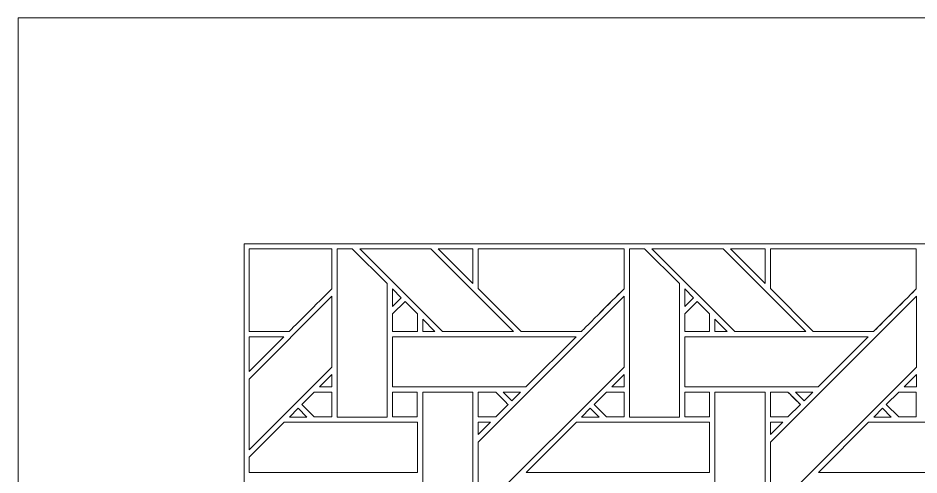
# Model space of a CAD drawing. Header units: inches. Extents: x 6.4 to 18.4, y 3.1 to 15.1.
# Drawn here: x 6.383 to 9.308, y 13.61 to 15.095 of the extents above; entities that cross this region are included whole.
import ezdxf

# ---------------------------------------------------------------- set-up
doc = ezdxf.new("R2010")
doc.units = ezdxf.units.IN
doc.header["$MEASUREMENT"] = 0
doc.layers.add('Design', color=7, linetype='Continuous', lineweight=0)

msp = doc.modelspace()

# ---------------------------------------------------------------- linework, layer by layer
at = {"layer": 'Design'}
for points, knots in [([(18.3821, 15.0948), (18.3821, 15.0948), (6.3829, 15.0948), (6.3829, 15.0948), (6.3829, 15.0948), (6.3829, 3.0948), (6.3829, 3.0948), (6.3829, 3.0948), (18.3829, 3.0948), (18.3829, 3.0948), (18.3829, 3.0948), (18.3829, 15.0948), (18.3829, 15.0948), (18.3829, 15.0948), (18.3821, 15.0948), (18.3821, 15.0948)], [0, 0, 0, 0, 1, 1, 1, 2, 2, 2, 3, 3, 3, 4, 4, 4, 5, 5, 5, 5]), ([(17.6485, 14.3611), (17.6485, 14.3611), (7.1165, 14.3611), (7.1165, 14.3611), (7.1165, 14.3611), (7.1165, 3.8284), (7.1165, 3.8284), (7.1165, 3.8284), (17.6492, 3.8284), (17.6492, 3.8284), (17.6492, 3.8284), (17.6492, 14.3611), (17.6492, 14.3611), (17.6492, 14.3611), (17.6485, 14.3611), (17.6485, 14.3611)], [0, 0, 0, 0, 1, 1, 1, 2, 2, 2, 3, 3, 3, 4, 4, 4, 5, 5, 5, 5]), ([(7.4016, 14.2147), (7.3838, 14.1968), (7.272, 14.0851), (7.263, 14.0761), (7.263, 14.0761), (7.1329, 14.0761), (7.1329, 14.0761), (7.1329, 14.0761), (7.1329, 14.3448), (7.1329, 14.3448), (7.1329, 14.3448), (7.4016, 14.3448), (7.4016, 14.3448), (7.4016, 14.3448), (7.4016, 14.2147), (7.4016, 14.2147)], [0, 0, 0, 0, 1, 1, 1, 2, 2, 2, 3, 3, 3, 4, 4, 4, 5, 5, 5, 5]), ([(7.1329, 14.3448), (7.1329, 14.3448), (7.4016, 14.3448), (7.4016, 14.3448), (7.4016, 14.3448), (7.4016, 14.2147), (7.4016, 14.2147), (7.3838, 14.1968), (7.272, 14.0852), (7.263, 14.0761), (7.263, 14.0761), (7.1329, 14.0761), (7.1329, 14.0761), (7.1329, 14.0761), (7.1329, 14.3448), (7.1329, 14.3448)], [0, 0, 0, 0, 1, 1, 1, 2, 2, 2, 3, 3, 3, 4, 4, 4, 5, 5, 5, 5]), ([(7.4681, 14.3448), (7.4681, 14.3448), (7.5816, 14.2317), (7.5816, 14.2317), (7.5816, 14.2317), (7.5816, 13.798), (7.5816, 13.798), (7.5816, 13.798), (7.4188, 13.798), (7.4188, 13.798), (7.4188, 13.798), (7.4188, 14.3448), (7.4188, 14.3448), (7.4188, 14.3448), (7.4681, 14.3448), (7.4681, 14.3448)], [0, 0, 0, 0, 1, 1, 1, 2, 2, 2, 3, 3, 3, 4, 4, 4, 5, 5, 5, 5]), ([(7.9918, 14.076), (7.9918, 14.076), (7.7607, 14.076), (7.7607, 14.076), (7.7607, 14.076), (7.4921, 14.3448), (7.4921, 14.3448), (7.4921, 14.3448), (7.723, 14.3448), (7.723, 14.3448), (7.723, 14.3448), (7.9918, 14.076), (7.9918, 14.076)], [0, 0, 0, 0, 1, 1, 1, 2, 2, 2, 3, 3, 3, 4, 4, 4, 4]), ([(7.8596, 14.3448), (7.8596, 14.3448), (7.8596, 14.2324), (7.8596, 14.2324), (7.8596, 14.2324), (7.7473, 14.3448), (7.7473, 14.3448), (7.7473, 14.3448), (7.8596, 14.3448), (7.8596, 14.3448)], [0, 0, 0, 0, 1, 1, 1, 2, 2, 2, 3, 3, 3, 3]), ([(8.3504, 14.3448), (8.3504, 14.3448), (8.3504, 14.2148), (8.3504, 14.2148), (8.3326, 14.1969), (8.2207, 14.0851), (8.2117, 14.0761), (8.2117, 14.0761), (8.016, 14.0761), (8.016, 14.0761), (8.016, 14.0761), (7.8767, 14.2153), (7.8767, 14.2153), (7.8767, 14.2153), (7.8767, 14.3448), (7.8767, 14.3448), (7.8767, 14.3448), (8.3504, 14.3448), (8.3504, 14.3448)], [0, 0, 0, 0, 1, 1, 1, 2, 2, 2, 3, 3, 3, 4, 4, 4, 5, 5, 5, 6, 6, 6, 6]), ([(8.3504, 14.3448), (8.3504, 14.3448), (8.3504, 14.2148), (8.3504, 14.2148), (8.3323, 14.1966), (8.2204, 14.0849), (8.2117, 14.0761), (8.2117, 14.0761), (8.016, 14.0761), (8.016, 14.0761), (8.016, 14.0761), (7.8767, 14.2153), (7.8767, 14.2153), (7.8767, 14.2153), (7.8767, 14.3448), (7.8767, 14.3448), (7.8767, 14.3448), (8.3504, 14.3448), (8.3504, 14.3448)], [0, 0, 0, 0, 1, 1, 1, 2, 2, 2, 3, 3, 3, 4, 4, 4, 5, 5, 5, 6, 6, 6, 6]), ([(8.4169, 14.3448), (8.4169, 14.3448), (8.5303, 14.2317), (8.5303, 14.2317), (8.5303, 14.2317), (8.5303, 13.798), (8.5303, 13.798), (8.5303, 13.798), (8.3676, 13.798), (8.3676, 13.798), (8.3676, 13.798), (8.3676, 14.3448), (8.3676, 14.3448), (8.3676, 14.3448), (8.4169, 14.3448), (8.4169, 14.3448)], [0, 0, 0, 0, 1, 1, 1, 2, 2, 2, 3, 3, 3, 4, 4, 4, 5, 5, 5, 5]), ([(8.9405, 14.076), (8.9405, 14.076), (8.7095, 14.076), (8.7095, 14.076), (8.7095, 14.076), (8.4408, 14.3448), (8.4408, 14.3448), (8.4408, 14.3448), (8.6718, 14.3448), (8.6718, 14.3448), (8.6718, 14.3448), (8.9405, 14.076), (8.9405, 14.076)], [0, 0, 0, 0, 1, 1, 1, 2, 2, 2, 3, 3, 3, 4, 4, 4, 4]), ([(8.8083, 14.3448), (8.8083, 14.3448), (8.8083, 14.2324), (8.8083, 14.2324), (8.8083, 14.2324), (8.696, 14.3448), (8.696, 14.3448), (8.696, 14.3448), (8.8083, 14.3448), (8.8083, 14.3448)], [0, 0, 0, 0, 1, 1, 1, 2, 2, 2, 3, 3, 3, 3]), ([(9.2991, 14.3448), (9.2991, 14.3448), (9.2991, 14.2148), (9.2991, 14.2148), (9.2813, 14.1969), (9.1694, 14.0851), (9.1604, 14.0761), (9.1604, 14.0761), (8.9647, 14.0761), (8.9647, 14.0761), (8.9647, 14.0761), (8.8255, 14.2153), (8.8255, 14.2153), (8.8255, 14.2153), (8.8255, 14.3448), (8.8255, 14.3448), (8.8255, 14.3448), (9.2991, 14.3448), (9.2991, 14.3448)], [0, 0, 0, 0, 1, 1, 1, 2, 2, 2, 3, 3, 3, 4, 4, 4, 5, 5, 5, 6, 6, 6, 6]), ([(9.2991, 14.3448), (9.2991, 14.3448), (9.2991, 14.2148), (9.2991, 14.2148), (9.281, 14.1966), (9.1692, 14.0849), (9.1604, 14.0761), (9.1604, 14.0761), (8.9647, 14.0761), (8.9647, 14.0761), (8.9647, 14.0761), (8.8255, 14.2153), (8.8255, 14.2153), (8.8255, 14.2153), (8.8255, 14.3448), (8.8255, 14.3448), (8.8255, 14.3448), (9.2991, 14.3448), (9.2991, 14.3448)], [0, 0, 0, 0, 1, 1, 1, 2, 2, 2, 3, 3, 3, 4, 4, 4, 5, 5, 5, 6, 6, 6, 6]), ([(7.4017, 14.1903), (7.4017, 14.1903), (7.4017, 13.9603), (7.4017, 13.9603), (7.4017, 13.9603), (7.1329, 13.6914), (7.1329, 13.6914), (7.1329, 13.6914), (7.1329, 13.9215), (7.1329, 13.9215), (7.1329, 13.9215), (7.4017, 14.1903), (7.4017, 14.1903)], [0, 0, 0, 0, 1, 1, 1, 2, 2, 2, 3, 3, 3, 4, 4, 4, 4]), ([(7.5989, 14.1575), (7.5989, 14.1575), (7.5989, 14.2142), (7.5989, 14.2142), (7.5989, 14.2142), (7.6271, 14.1857), (7.6271, 14.1857), (7.6271, 14.1857), (7.5989, 14.1575), (7.5989, 14.1575)], [0, 0, 0, 0, 1, 1, 1, 2, 2, 2, 3, 3, 3, 3]), ([(8.3504, 13.9603), (8.3504, 13.9603), (7.8768, 13.4866), (7.8768, 13.4866), (7.8768, 13.4866), (7.8768, 13.7167), (7.8768, 13.7167), (7.8768, 13.7167), (8.3504, 14.1903), (8.3504, 14.1903), (8.3504, 14.1903), (8.3504, 13.9603), (8.3504, 13.9603)], [0, 0, 0, 0, 1, 1, 1, 2, 2, 2, 3, 3, 3, 4, 4, 4, 4]), ([(8.5476, 14.1575), (8.5476, 14.1575), (8.5476, 14.2142), (8.5476, 14.2142), (8.5476, 14.2142), (8.5758, 14.1857), (8.5758, 14.1857), (8.5758, 14.1857), (8.5476, 14.1575), (8.5476, 14.1575)], [0, 0, 0, 0, 1, 1, 1, 2, 2, 2, 3, 3, 3, 3]), ([(9.2992, 13.9603), (9.2992, 13.9603), (8.8255, 13.4866), (8.8255, 13.4866), (8.8255, 13.4866), (8.8255, 13.7167), (8.8255, 13.7167), (8.8255, 13.7167), (9.2992, 14.1903), (9.2992, 14.1903), (9.2992, 14.1903), (9.2992, 13.9603), (9.2992, 13.9603)], [0, 0, 0, 0, 1, 1, 1, 2, 2, 2, 3, 3, 3, 4, 4, 4, 4]), ([(7.5988, 14.0759), (7.5988, 14.0759), (7.5988, 14.1331), (7.5988, 14.1331), (7.5988, 14.1331), (7.6392, 14.1735), (7.6392, 14.1735), (7.6392, 14.1735), (7.6795, 14.1331), (7.6795, 14.1331), (7.6795, 14.1331), (7.6795, 14.0759), (7.6795, 14.0759), (7.6795, 14.0759), (7.5988, 14.0759), (7.5988, 14.0759)], [0, 0, 0, 0, 1, 1, 1, 2, 2, 2, 3, 3, 3, 4, 4, 4, 5, 5, 5, 5]), ([(7.6392, 14.1735), (7.6392, 14.1735), (7.6795, 14.1331), (7.6795, 14.1331), (7.6795, 14.1331), (7.6795, 14.0759), (7.6795, 14.0759), (7.6795, 14.0759), (7.5988, 14.0759), (7.5988, 14.0759), (7.5988, 14.0759), (7.5988, 14.1331), (7.5988, 14.1331), (7.5988, 14.1331), (7.6392, 14.1735), (7.6392, 14.1735)], [0, 0, 0, 0, 1, 1, 1, 2, 2, 2, 3, 3, 3, 4, 4, 4, 5, 5, 5, 5]), ([(8.5476, 14.0759), (8.5476, 14.0759), (8.5476, 14.1332), (8.5476, 14.1332), (8.5476, 14.1332), (8.5879, 14.1735), (8.5879, 14.1735), (8.5879, 14.1735), (8.6282, 14.1332), (8.6282, 14.1332), (8.6282, 14.1332), (8.6282, 14.0759), (8.6282, 14.0759), (8.6282, 14.0759), (8.5476, 14.0759), (8.5476, 14.0759)], [0, 0, 0, 0, 1, 1, 1, 2, 2, 2, 3, 3, 3, 4, 4, 4, 5, 5, 5, 5]), ([(8.5879, 14.1735), (8.5879, 14.1735), (8.6282, 14.1332), (8.6282, 14.1332), (8.6282, 14.1332), (8.6282, 14.0759), (8.6282, 14.0759), (8.6282, 14.0759), (8.5476, 14.0759), (8.5476, 14.0759), (8.5476, 14.0759), (8.5476, 14.1332), (8.5476, 14.1332), (8.5476, 14.1332), (8.5879, 14.1735), (8.5879, 14.1735)], [0, 0, 0, 0, 1, 1, 1, 2, 2, 2, 3, 3, 3, 4, 4, 4, 5, 5, 5, 5]), ([(7.6968, 14.076), (7.6968, 14.076), (7.6968, 14.1158), (7.6968, 14.1158), (7.6968, 14.1158), (7.7365, 14.076), (7.7365, 14.076), (7.7365, 14.076), (7.6968, 14.076), (7.6968, 14.076)], [0, 0, 0, 0, 1, 1, 1, 2, 2, 2, 3, 3, 3, 3]), ([(8.6455, 14.076), (8.6455, 14.076), (8.6455, 14.1158), (8.6455, 14.1158), (8.6455, 14.1158), (8.6853, 14.076), (8.6853, 14.076), (8.6853, 14.076), (8.6455, 14.076), (8.6455, 14.076)], [0, 0, 0, 0, 1, 1, 1, 2, 2, 2, 3, 3, 3, 3]), ([(7.2459, 14.0588), (7.2459, 14.0588), (7.1329, 13.9458), (7.1329, 13.9458), (7.1329, 13.9458), (7.1329, 14.0588), (7.1329, 14.0588), (7.1329, 14.0588), (7.2459, 14.0588), (7.2459, 14.0588)], [0, 0, 0, 0, 1, 1, 1, 2, 2, 2, 3, 3, 3, 3]), ([(8.1946, 14.0588), (8.1946, 14.0588), (8.0319, 13.8961), (8.0319, 13.8961), (8.0319, 13.8961), (7.5989, 13.8961), (7.5989, 13.8961), (7.5989, 13.8961), (7.5989, 14.0588), (7.5989, 14.0588), (7.5989, 14.0588), (8.1946, 14.0588), (8.1946, 14.0588)], [0, 0, 0, 0, 1, 1, 1, 2, 2, 2, 3, 3, 3, 4, 4, 4, 4]), ([(9.1433, 14.0588), (9.1433, 14.0588), (8.9806, 13.8961), (8.9806, 13.8961), (8.9806, 13.8961), (8.5476, 13.8961), (8.5476, 13.8961), (8.5476, 13.8961), (8.5476, 14.0588), (8.5476, 14.0588), (8.5476, 14.0588), (9.1433, 14.0588), (9.1433, 14.0588)], [0, 0, 0, 0, 1, 1, 1, 2, 2, 2, 3, 3, 3, 4, 4, 4, 4]), ([(7.3619, 13.8961), (7.3619, 13.8961), (7.4017, 13.9359), (7.4017, 13.9359), (7.4017, 13.9359), (7.4017, 13.8961), (7.4017, 13.8961), (7.4017, 13.8961), (7.3619, 13.8961), (7.3619, 13.8961)], [0, 0, 0, 0, 1, 1, 1, 2, 2, 2, 3, 3, 3, 3]), ([(8.3107, 13.8961), (8.3107, 13.8961), (8.3504, 13.9359), (8.3504, 13.9359), (8.3504, 13.9359), (8.3504, 13.8961), (8.3504, 13.8961), (8.3504, 13.8961), (8.3107, 13.8961), (8.3107, 13.8961)], [0, 0, 0, 0, 1, 1, 1, 2, 2, 2, 3, 3, 3, 3]), ([(9.2594, 13.8961), (9.2594, 13.8961), (9.2992, 13.9359), (9.2992, 13.9359), (9.2992, 13.9359), (9.2992, 13.8961), (9.2992, 13.8961), (9.2992, 13.8961), (9.2594, 13.8961), (9.2594, 13.8961)], [0, 0, 0, 0, 1, 1, 1, 2, 2, 2, 3, 3, 3, 3]), ([(7.3445, 13.7981), (7.3445, 13.7981), (7.3042, 13.8385), (7.3042, 13.8385), (7.3042, 13.8385), (7.3446, 13.8789), (7.3446, 13.8789), (7.3446, 13.8789), (7.4017, 13.8789), (7.4017, 13.8789), (7.4017, 13.8789), (7.4017, 13.7981), (7.4017, 13.7981), (7.4017, 13.7981), (7.3445, 13.7981), (7.3445, 13.7981)], [0, 0, 0, 0, 1, 1, 1, 2, 2, 2, 3, 3, 3, 4, 4, 4, 5, 5, 5, 5]), ([(7.4017, 13.8789), (7.4017, 13.8789), (7.4017, 13.7981), (7.4017, 13.7981), (7.4017, 13.7981), (7.3445, 13.7981), (7.3445, 13.7981), (7.3445, 13.7981), (7.3042, 13.8385), (7.3042, 13.8385), (7.3042, 13.8385), (7.3446, 13.8789), (7.3446, 13.8789), (7.3446, 13.8789), (7.4017, 13.8789), (7.4017, 13.8789)], [0, 0, 0, 0, 1, 1, 1, 2, 2, 2, 3, 3, 3, 4, 4, 4, 5, 5, 5, 5]), ([(7.5989, 13.7981), (7.5989, 13.7981), (7.5989, 13.8789), (7.5989, 13.8789), (7.5989, 13.8789), (7.6791, 13.8789), (7.6791, 13.8789), (7.6791, 13.8789), (7.6791, 13.7981), (7.6791, 13.7981), (7.6791, 13.7981), (7.5989, 13.7981), (7.5989, 13.7981)], [0, 0, 0, 0, 1, 1, 1, 2, 2, 2, 3, 3, 3, 4, 4, 4, 4]), ([(7.6791, 13.8789), (7.6791, 13.8789), (7.6791, 13.7981), (7.6791, 13.7981), (7.6791, 13.7981), (7.5989, 13.7981), (7.5989, 13.7981), (7.5989, 13.7981), (7.5989, 13.8789), (7.5989, 13.8789), (7.5989, 13.8789), (7.6791, 13.8789), (7.6791, 13.8789)], [0, 0, 0, 0, 1, 1, 1, 2, 2, 2, 3, 3, 3, 4, 4, 4, 4]), ([(7.8596, 13.8788), (7.8596, 13.8788), (7.8596, 13.2837), (7.8596, 13.2837), (7.8596, 13.2837), (7.6967, 13.4466), (7.6967, 13.4466), (7.6967, 13.4466), (7.6967, 13.8788), (7.6967, 13.8788), (7.6967, 13.8788), (7.8596, 13.8788), (7.8596, 13.8788)], [0, 0, 0, 0, 1, 1, 1, 2, 2, 2, 3, 3, 3, 4, 4, 4, 4]), ([(7.8767, 13.7981), (7.8767, 13.7981), (7.8767, 13.8789), (7.8767, 13.8789), (7.8767, 13.8789), (7.9338, 13.8789), (7.9338, 13.8789), (7.9389, 13.8738), (7.9697, 13.8429), (7.9741, 13.8385), (7.9741, 13.8385), (7.9337, 13.7981), (7.9337, 13.7981), (7.9337, 13.7981), (7.8767, 13.7981), (7.8767, 13.7981)], [0, 0, 0, 0, 1, 1, 1, 2, 2, 2, 3, 3, 3, 4, 4, 4, 5, 5, 5, 5]), ([(7.9741, 13.8385), (7.9741, 13.8385), (7.9337, 13.7981), (7.9337, 13.7981), (7.9337, 13.7981), (7.8767, 13.7981), (7.8767, 13.7981), (7.8767, 13.7981), (7.8767, 13.8789), (7.8767, 13.8789), (7.8767, 13.8789), (7.9338, 13.8789), (7.9338, 13.8789), (7.939, 13.8736), (7.9698, 13.8428), (7.9741, 13.8385)], [0, 0, 0, 0, 1, 1, 1, 2, 2, 2, 3, 3, 3, 4, 4, 4, 5, 5, 5, 5]), ([(7.9582, 13.8788), (7.9582, 13.8788), (8.0146, 13.8788), (8.0146, 13.8788), (8.0146, 13.8788), (7.9864, 13.8506), (7.9864, 13.8506), (7.9864, 13.8506), (7.9582, 13.8788), (7.9582, 13.8788)], [0, 0, 0, 0, 1, 1, 1, 2, 2, 2, 3, 3, 3, 3]), ([(8.2933, 13.7981), (8.2933, 13.7981), (8.2529, 13.8385), (8.2529, 13.8385), (8.2529, 13.8385), (8.2934, 13.8789), (8.2934, 13.8789), (8.2934, 13.8789), (8.3504, 13.8789), (8.3504, 13.8789), (8.3504, 13.8789), (8.3504, 13.7981), (8.3504, 13.7981), (8.3504, 13.7981), (8.2933, 13.7981), (8.2933, 13.7981)], [0, 0, 0, 0, 1, 1, 1, 2, 2, 2, 3, 3, 3, 4, 4, 4, 5, 5, 5, 5]), ([(8.3504, 13.8789), (8.3504, 13.8789), (8.3504, 13.7981), (8.3504, 13.7981), (8.3504, 13.7981), (8.2933, 13.7981), (8.2933, 13.7981), (8.2933, 13.7981), (8.2529, 13.8385), (8.2529, 13.8385), (8.2529, 13.8385), (8.2934, 13.8789), (8.2934, 13.8789), (8.2934, 13.8789), (8.3504, 13.8789), (8.3504, 13.8789)], [0, 0, 0, 0, 1, 1, 1, 2, 2, 2, 3, 3, 3, 4, 4, 4, 5, 5, 5, 5]), ([(8.5476, 13.7981), (8.5476, 13.7981), (8.5476, 13.8789), (8.5476, 13.8789), (8.5476, 13.8789), (8.6278, 13.8789), (8.6278, 13.8789), (8.6278, 13.8789), (8.6278, 13.7981), (8.6278, 13.7981), (8.6278, 13.7981), (8.5476, 13.7981), (8.5476, 13.7981)], [0, 0, 0, 0, 1, 1, 1, 2, 2, 2, 3, 3, 3, 4, 4, 4, 4]), ([(8.6278, 13.8789), (8.6278, 13.8789), (8.6278, 13.7981), (8.6278, 13.7981), (8.6278, 13.7981), (8.5476, 13.7981), (8.5476, 13.7981), (8.5476, 13.7981), (8.5476, 13.8789), (8.5476, 13.8789), (8.5476, 13.8789), (8.6278, 13.8789), (8.6278, 13.8789)], [0, 0, 0, 0, 1, 1, 1, 2, 2, 2, 3, 3, 3, 4, 4, 4, 4]), ([(8.6454, 13.4466), (8.6454, 13.4466), (8.6454, 13.8788), (8.6454, 13.8788), (8.6454, 13.8788), (8.8083, 13.8788), (8.8083, 13.8788), (8.8083, 13.8788), (8.8083, 13.2837), (8.8083, 13.2837), (8.8083, 13.2837), (8.6454, 13.4466), (8.6454, 13.4466)], [0, 0, 0, 0, 1, 1, 1, 2, 2, 2, 3, 3, 3, 4, 4, 4, 4]), ([(8.8255, 13.7981), (8.8255, 13.7981), (8.8255, 13.8789), (8.8255, 13.8789), (8.8255, 13.8789), (8.8825, 13.8789), (8.8825, 13.8789), (8.8877, 13.8738), (8.9184, 13.8429), (8.9228, 13.8385), (8.9228, 13.8385), (8.8824, 13.7981), (8.8824, 13.7981), (8.8824, 13.7981), (8.8255, 13.7981), (8.8255, 13.7981)], [0, 0, 0, 0, 1, 1, 1, 2, 2, 2, 3, 3, 3, 4, 4, 4, 5, 5, 5, 5]), ([(8.907, 13.8544), (8.907, 13.8544), (8.9228, 13.8385), (8.9228, 13.8385), (8.9228, 13.8385), (8.8824, 13.7981), (8.8824, 13.7981), (8.8824, 13.7981), (8.8255, 13.7981), (8.8255, 13.7981), (8.8255, 13.7981), (8.8255, 13.8789), (8.8255, 13.8789), (8.8255, 13.8789), (8.8825, 13.8789), (8.8825, 13.8789), (8.8879, 13.8736), (8.8977, 13.8637), (8.907, 13.8544)], [0, 0, 0, 0, 1, 1, 1, 2, 2, 2, 3, 3, 3, 4, 4, 4, 5, 5, 5, 6, 6, 6, 6]), ([(8.9069, 13.8788), (8.9069, 13.8788), (8.9634, 13.8788), (8.9634, 13.8788), (8.9634, 13.8788), (8.9351, 13.8506), (8.9351, 13.8506), (8.9351, 13.8506), (8.9069, 13.8788), (8.9069, 13.8788)], [0, 0, 0, 0, 1, 1, 1, 2, 2, 2, 3, 3, 3, 3]), ([(9.242, 13.7981), (9.242, 13.7981), (9.2017, 13.8385), (9.2017, 13.8385), (9.2017, 13.8385), (9.2421, 13.8789), (9.2421, 13.8789), (9.2421, 13.8789), (9.2991, 13.8789), (9.2991, 13.8789), (9.2991, 13.8789), (9.2991, 13.7981), (9.2991, 13.7981), (9.2991, 13.7981), (9.242, 13.7981), (9.242, 13.7981)], [0, 0, 0, 0, 1, 1, 1, 2, 2, 2, 3, 3, 3, 4, 4, 4, 5, 5, 5, 5]), ([(9.2991, 13.8789), (9.2991, 13.8789), (9.2991, 13.7981), (9.2991, 13.7981), (9.2991, 13.7981), (9.242, 13.7981), (9.242, 13.7981), (9.242, 13.7981), (9.2017, 13.8385), (9.2017, 13.8385), (9.2017, 13.8385), (9.2421, 13.8789), (9.2421, 13.8789), (9.2421, 13.8789), (9.2991, 13.8789), (9.2991, 13.8789)], [0, 0, 0, 0, 1, 1, 1, 2, 2, 2, 3, 3, 3, 4, 4, 4, 5, 5, 5, 5]), ([(7.3204, 13.798), (7.3204, 13.798), (7.2639, 13.798), (7.2639, 13.798), (7.2639, 13.798), (7.2921, 13.8263), (7.2921, 13.8263), (7.2921, 13.8263), (7.3204, 13.798), (7.3204, 13.798)], [0, 0, 0, 0, 1, 1, 1, 2, 2, 2, 3, 3, 3, 3]), ([(8.2691, 13.798), (8.2691, 13.798), (8.2126, 13.798), (8.2126, 13.798), (8.2126, 13.798), (8.2408, 13.8263), (8.2408, 13.8263), (8.2408, 13.8263), (8.2691, 13.798), (8.2691, 13.798)], [0, 0, 0, 0, 1, 1, 1, 2, 2, 2, 3, 3, 3, 3]), ([(9.2178, 13.798), (9.2178, 13.798), (9.1613, 13.798), (9.1613, 13.798), (9.1613, 13.798), (9.1896, 13.8263), (9.1896, 13.8263), (9.1896, 13.8263), (9.2178, 13.798), (9.2178, 13.798)], [0, 0, 0, 0, 1, 1, 1, 2, 2, 2, 3, 3, 3, 3]), ([(7.1329, 13.6671), (7.1329, 13.6671), (7.2467, 13.7809), (7.2467, 13.7809), (7.2467, 13.7809), (7.6792, 13.7809), (7.6792, 13.7809), (7.6792, 13.7809), (7.6792, 13.6181), (7.6792, 13.6181), (7.6792, 13.6181), (7.1329, 13.6181), (7.1329, 13.6181), (7.1329, 13.6181), (7.1329, 13.6671), (7.1329, 13.6671)], [0, 0, 0, 0, 1, 1, 1, 2, 2, 2, 3, 3, 3, 4, 4, 4, 5, 5, 5, 5]), ([(7.9166, 13.7809), (7.9166, 13.7809), (7.8768, 13.7411), (7.8768, 13.7411), (7.8768, 13.7411), (7.8768, 13.7809), (7.8768, 13.7809), (7.8768, 13.7809), (7.9166, 13.7809), (7.9166, 13.7809)], [0, 0, 0, 0, 1, 1, 1, 2, 2, 2, 3, 3, 3, 3]), ([(8.6279, 13.7809), (8.6279, 13.7809), (8.6279, 13.6181), (8.6279, 13.6181), (8.6279, 13.6181), (8.0326, 13.6181), (8.0326, 13.6181), (8.0326, 13.6181), (8.1954, 13.7809), (8.1954, 13.7809), (8.1954, 13.7809), (8.6279, 13.7809), (8.6279, 13.7809)], [0, 0, 0, 0, 1, 1, 1, 2, 2, 2, 3, 3, 3, 4, 4, 4, 4]), ([(8.8653, 13.7809), (8.8653, 13.7809), (8.8255, 13.7411), (8.8255, 13.7411), (8.8255, 13.7411), (8.8255, 13.7809), (8.8255, 13.7809), (8.8255, 13.7809), (8.8653, 13.7809), (8.8653, 13.7809)], [0, 0, 0, 0, 1, 1, 1, 2, 2, 2, 3, 3, 3, 3]), ([(9.5766, 13.7809), (9.5766, 13.7809), (9.5766, 13.6181), (9.5766, 13.6181), (9.5766, 13.6181), (8.9813, 13.6181), (8.9813, 13.6181), (8.9813, 13.6181), (9.1442, 13.7809), (9.1442, 13.7809), (9.1442, 13.7809), (9.5766, 13.7809), (9.5766, 13.7809)], [0, 0, 0, 0, 1, 1, 1, 2, 2, 2, 3, 3, 3, 4, 4, 4, 4])]:
    msp.add_open_spline(points, degree=3, knots=knots, dxfattribs=at)

doc.saveas('drawing.dxf')
